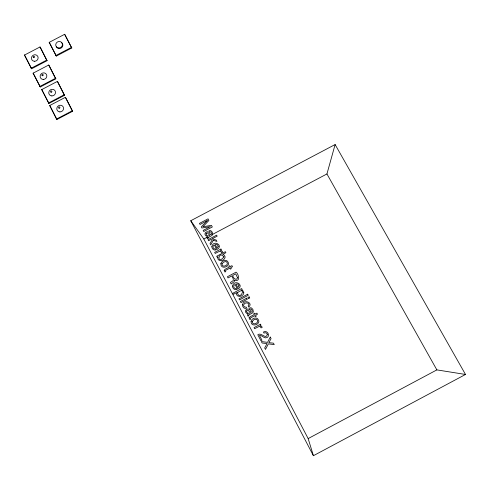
<?xml version="1.0" encoding="UTF-8"?>
<svg xmlns="http://www.w3.org/2000/svg" width="490" height="490" viewBox="0 0 490 490"><rect width="100%" height="100%" fill="white"/><g stroke="black" fill="none" stroke-linecap="round" stroke-linejoin="round"><path stroke-width="0.73" d="M465.5 374.464L436.866 369.889L326.94 173.95L335.117 144.538L190.757 220.733L313.398 455.712L465.5 374.464L335.117 144.538M313.398 455.712L308.161 438.581L436.866 369.889M190.757 220.733L203.822 238.998L207.203 237.209M212.617 234.355L326.94 173.95M56.528 119.046L72.257 110.801L72.655 111.242L56.95 119.474L56.528 119.046L49.735 105.509L65.415 97.296L72.655 111.242M24.5 55.064L39.99 46.973L40.437 47.53L47.101 60.674L31.593 68.784L24.5 55.064L31.593 68.784M49.178 42.373L64.656 34.288L71.797 47.965L56.301 56.062L49.178 42.373L49.606 42.936M31.127 68.269L46.666 60.141L47.101 60.674M55.885 55.523L71.411 47.408L71.797 47.965M33.136 73.163L48.7 65.029L49.129 65.55L55.854 78.817L40.272 86.969L33.136 73.163L40.272 86.969M39.825 86.485L55.431 78.314L55.854 78.817M41.742 89.584L57.361 81.413L57.777 81.904L64.558 95.281L48.92 103.476L41.742 89.584L48.92 103.476M48.479 103.016L64.153 94.809L64.558 95.281M49.735 105.509L56.95 119.474M203.822 238.998L308.161 438.581M64.656 34.288L71.411 47.408M49.943 43.592L56.301 56.062M39.99 46.973L46.666 60.141M57.361 81.413L64.153 94.809M65.415 97.296L72.257 110.801M48.7 65.029L55.431 78.314M61.391 42.514A3.412 3.197 -31.2 0 1 61.673 47.653A3.412 3.197 -31.2 0 1 56.466 46.862M249.092 317.839L249.863 319.596L250.709 319.143L250.335 318.316L250.66 317.851L254.831 315.64L255.37 316.669L256.246 316.203L255.707 315.174L257.489 314.225L256.913 313.128L255.131 314.078L254.671 313.202L253.796 313.667L254.255 314.543L250.029 316.785L249.092 317.839M224.193 270.309L224.947 272.024L225.786 271.582L225.425 270.774L225.749 270.315L229.871 268.128L230.398 269.139L231.268 268.679L230.741 267.669L232.505 266.738L231.935 265.666L230.178 266.597L229.724 265.745L228.861 266.205L229.308 267.056L225.124 269.273L224.193 270.309M234.655 280.145L234.177 281.634L231.2 283.967L230.441 282.516L233.369 280.452L233.16 278.626L231.752 275.944L228.034 277.91L227.415 276.734L236.094 272.14C238.875 274.253 240.468 282.461 234.655 280.145M246.617 311.052C246.464 312.981 249.018 314.09 250.378 312.663L248.05 310.213L247.168 310.317L246.617 311.052M206.119 233.755C205.959 235.647 208.471 236.67 209.781 235.292L207.521 232.934L206.664 233.044L206.119 233.755M232.591 285.989C232.309 288.138 234.52 290.27 236.664 289.535L236.113 288.481C233.718 289.076 232.628 285.266 235.102 284.512L237.552 289.18C245.049 285.425 234.318 278.645 232.591 285.989M251.101 321.311C250.561 328.122 262.07 324.319 257.967 319.168A3.02 2.983 74.2 0 0 256.252 318.084C254.114 317.716 251.535 319.082 251.101 321.311M211.882 246.446C211.588 248.571 213.787 250.66 215.894 249.925L215.349 248.889C212.991 249.49 211.925 245.723 214.369 244.988L216.776 249.569C224.206 245.858 213.609 239.23 211.882 246.446M220.892 263.632C220.353 270.284 231.648 266.536 227.66 261.513A2.946 2.934 -49.4 0 0 225.982 260.466C223.875 260.117 221.345 261.446 220.892 263.632M243.775 292.597L243.744 293.179A3.032 3.014 86.6 0 1 242.887 294.87C240.933 297.657 235.114 296.536 236.639 292.61L233.393 294.325L232.83 293.253L241.68 288.561L242.232 289.608L241.386 290.049L243.003 290.852L243.775 292.597M242.525 304.786L242.85 306.66L243.947 307.941A2.493 2.475 80.4 0 0 245.466 308.375L246.727 308.112L246.176 307.059L244.78 307.108L243.64 305.827A1.495 1.482 80.6 0 1 243.793 304.627C244.92 301.485 251.021 302.973 248.154 306.011L248.706 307.065C253.783 302.808 243.475 298.716 242.525 304.786M267.313 334.59C265.819 339.882 261.109 331.877 257.801 334.756L260.937 340.74L261.954 340.201L259.455 335.436C262.224 335.001 264.171 339.043 266.995 337.573A2.971 2.928 71 0 0 268.159 336.459C269.721 333.764 266.193 329.997 263.442 332.03L264.024 333.145C265.317 332.22 267.148 332.998 267.313 334.59M252.234 321.501C251.719 326.058 259.878 323.124 257.134 319.829A1.672 1.654 74.1 0 0 255.909 319.217L253.857 319.725L252.234 321.501M222.007 263.816C221.498 268.263 229.504 265.378 226.833 262.162A1.635 1.623 -49.1 0 0 225.633 261.568L223.612 262.077L222.007 263.816M237.546 277.787C236.572 281.358 232.658 277.83 232.738 275.423L235.702 273.855L237.546 277.787M248.565 315.101L248.84 315.781L248.044 316.203L247.395 314.978L248.007 313.992C241.588 311.628 248.926 305.209 250.978 312.05L251.738 311.983L252.326 311.162L251.486 309.239L250.016 309.08L249.484 308.069L250.592 307.751L251.529 307.971L252.895 309.447L253.355 311.959L252.473 312.939L248.565 315.101M223.881 256.925C216.598 266.033 218.173 249.563 223.881 256.925M207.987 237.656L208.25 238.318L207.472 238.728L206.841 237.546L207.454 236.59C201.2 234.33 208.409 228.095 210.375 234.692L211.117 234.624L211.698 233.828L210.89 231.972L209.457 231.825L208.942 230.851L210.032 230.539L210.945 230.747L212.274 232.168L212.703 234.594L211.833 235.543L207.987 237.656M239.04 285.848L237.822 287.63L235.966 284.09L237.956 284.047L239.04 285.848M218.258 246.286L217.046 248.044L215.226 244.577L217.199 244.528L218.258 246.286M217.787 257.336C216.984 261.74 223.734 261.409 224.867 258.065A2.689 2.677 -43.9 0 0 224.916 256.319L223.887 254.818L222.76 254.353L225.896 252.699L225.357 251.676L216.69 256.258L217.199 257.232L218.007 256.803L217.787 257.336M237.423 292.744C239.726 301.791 247.438 285.235 237.423 292.744M270.272 337.083L267.558 342.369L261.36 341.555L262.132 343.018L267.056 343.582L264.698 347.931L265.488 349.437L268.355 343.876L274.235 344.605L273.469 343.159L268.906 342.675L271.074 338.596L270.272 337.083M213.34 240.284L210.731 244.878L210.032 243.542L212.176 239.922L210.908 239.475L208.55 240.719L208.023 239.714L216.629 235.163L217.162 236.168L212.164 238.808L216.237 240.088L216.941 241.429L213.34 240.284M207.258 220.623L201.304 226.876L201.898 228.015L210.412 226.613L203.154 230.416L203.73 231.507L212.317 226.974L211.46 225.339L202.934 226.754L208.905 220.488L208.042 218.846L199.467 223.373L200.043 224.469L207.258 220.623M260.453 324.209L254.053 327.602L254.629 328.692L259.008 326.512L260.417 326.873L261.09 327.908L262.23 327.302L261.636 326.383L259.89 325.826L260.999 325.244L260.453 324.209M220.953 249.049L214.657 252.375L215.208 253.428L219.514 251.29L220.898 251.633L221.547 252.626L222.662 252.038L222.093 251.15L220.39 250.623L221.474 250.047L220.953 249.049M247.701 294.202L238.985 298.827L239.549 299.898L248.271 295.274L247.701 294.202M246.727 298.159L240.394 301.515L240.97 302.612L247.303 299.255L246.727 298.159M249.122 296.891L247.909 297.534L248.485 298.631L249.698 297.987L249.122 296.891M34.508 61.281A3.412 3.197 -33.7 0 0 37.81 56.442A3.412 3.197 -33.7 0 0 32.028 56.319A3.412 3.197 -33.7 0 0 34.508 61.281M33.804 57.587A0.686 0.643 -33.7 0 0 34.472 56.62A0.686 0.643 -33.7 0 0 33.308 56.595A0.686 0.643 -33.7 0 0 33.804 57.587M43.206 79.441A3.43 3.228 -34.4 0 0 46.519 74.572A3.43 3.228 -34.4 0 0 40.707 74.437A3.43 3.228 -34.4 0 0 43.206 79.441M42.489 75.748A0.686 0.649 -34.4 0 0 43.151 74.768A0.686 0.649 -34.4 0 0 41.987 74.737A0.686 0.649 -34.4 0 0 42.489 75.748M51.138 92.224A0.692 0.655 -35 0 0 51.805 91.238A0.692 0.655 -35 0 0 50.629 91.207A0.692 0.655 -35 0 0 51.138 92.224M51.873 95.93A3.442 3.252 -35 0 0 55.192 91.024A3.442 3.252 -35 0 0 49.349 90.883A3.442 3.252 -35 0 0 51.873 95.93M59.921 111.91A3.461 3.277 -35.8 0 0 63.253 106.979A3.461 3.277 -35.8 0 0 57.385 106.82A3.461 3.277 -35.8 0 0 59.921 111.91M59.174 108.204A0.692 0.662 -35.8 0 0 59.841 107.212A0.692 0.662 -35.8 0 0 58.659 107.181A0.692 0.662 -35.8 0 0 59.174 108.204M58.818 47.995A3.418 3.203 -31.2 0 0 62.114 43.163A3.418 3.203 -31.2 0 0 56.307 43.047A3.418 3.203 -31.2 0 0 58.818 47.995"/></g></svg>
